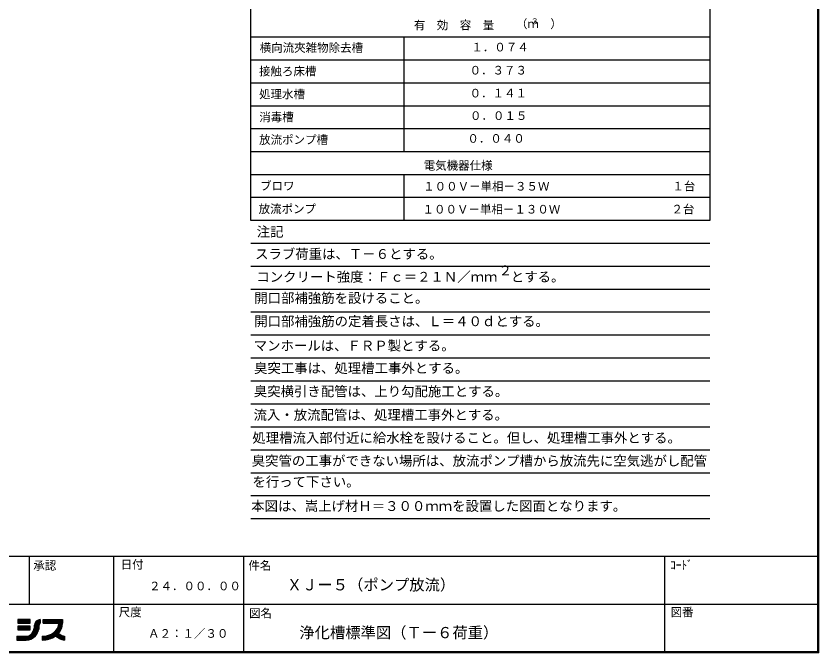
# Model space of a CAD drawing. Units: millimetres, scale not verified. Extents: x -9523 to 7796, y -6970 to 5108.
# Drawn here: x 1502 to 7796, y -6477 to -1484 of the extents above; entities that cross this region are included whole.
import ezdxf
from ezdxf.enums import TextEntityAlignment as Align

# ---------------------------------------------------------------- set-up
doc = ezdxf.new("R2010")
doc.units = ezdxf.units.MM
doc.header["$LTSCALE"] = 30
doc.layers.add('0-1_KIKI', color=3, linetype='Continuous', lineweight=25)
doc.layers.add('0-8_FUTA', color=7, linetype='Continuous', lineweight=25)
doc.styles.add('MS Gothic', font='')
doc.styles.get('MS Gothic').set_extended_font_data('MS Gothic')

msp = doc.modelspace()

# ---------------------------------------------------------------- linework, layer by layer
at = {"layer": '0-1_KIKI'}
for p, q in [((6941.4, 873.73), (6941.4, -3086.27)), ((3341.39, -1646.27), (6941.39, -1646.27)), ((4541.39, -1646.27), (4541.39, -2546.27)), ((3341.39, -1826.27), (6941.39, -1826.27)), ((3341.39, -2006.27), (6941.39, -2006.27)), ((3341.39, -2186.27), (6941.39, -2186.27)), ((3341.39, -2366.27), (6941.39, -2366.27)), ((3341.38, -2546.27), (6941.38, -2546.27)), ((3341.4, -2726.27), (6941.4, -2726.27)), ((4541.4, -2726.27), (4541.4, -3086.27)), ((6941.4, -2906.27), (3341.4, -2906.27)), ((6941.4, -3266.27), (3341.4, -3266.27)), ((6941.4, -3446.27), (3341.4, -3446.27)), ((6941.4, -3626.27), (3341.4, -3626.27)), ((6941.4, -3806.28), (3341.4, -3806.28)), ((6941.4, -3986.28), (3341.4, -3986.28)), ((6941.4, -4166.28), (3341.4, -4166.28)), ((6941.4, -4346.28), (3341.4, -4346.28)), ((6941.4, -4526.28), (3341.4, -4526.28)), ((6941.4, -4706.28), (3341.4, -4706.28)), ((6941.4, -4886.28), (3341.4, -4886.28)), ((6941.4, -5066.28), (3341.4, -5066.28)), ((6941.4, -5246.29), (3341.4, -5246.29)), ((6941.4, -5426.29), (3341.4, -5426.29))]:
    msp.add_line(p, q, dxfattribs=at)
msp.add_lwpolyline([(6941.4, -3086.27), (3341.4, -3086.27), (3341.4, 873.73)], dxfattribs=at)
at = {"layer": '0-8_FUTA'}
for p, q in [((7787.45, -6468.51), (7787.45, 5099.5)), ((7788.05, -6469.11), (7788.05, 5100.1)), ((7788.65, -6469.71), (7788.65, 5100.7)), ((7789.25, -6470.31), (7789.25, 5101.3)), ((7789.85, -6470.91), (7789.85, 5101.9)), ((7790.45, -6471.51), (7790.45, 5102.5)), ((7791.05, -6472.11), (7791.05, 5103.1)), ((7791.65, -6472.71), (7791.65, 5103.7)), ((7792.25, -6473.31), (7792.25, 5104.3)), ((7792.85, -6473.91), (7792.85, 5104.9)), ((7793.45, -6474.51), (7793.45, 5105.5)), ((7794.05, -6475.11), (7794.05, 5106.1)), ((7794.65, -6475.71), (7794.65, 5106.7)), ((7795.25, -6476.31), (7795.25, 5107.3)), ((7795.85, -6476.91), (7795.85, 5107.9)), ((-8382.55, -5718.51), (7787.45, -5718.51)), ((1607.44, -6093.51), (1607.44, -5718.51)), ((2267.44, -6468.51), (2267.44, -5718.51)), ((3287.45, -6468.51), (3287.45, -5718.51)), ((6587.44, -6468.51), (6587.44, -5718.51)), ((-372.56, -6093.51), (7787.44, -6093.51)), ((1516.21, -6217.59), (1610.98, -6217.59)), ((1516.21, -6223.59), (1610.98, -6223.59)), ((1516.21, -6229.59), (1610.98, -6229.59)), ((1517.43, -6244.48), (1517.43, -6215.32)), ((1523.43, -6244.48), (1523.43, -6215.32)), ((1529.43, -6244.48), (1529.43, -6215.32)), ((1535.43, -6244.48), (1535.43, -6215.32)), ((1541.43, -6244.48), (1541.43, -6215.32)), ((1547.44, -6244.48), (1547.44, -6215.32)), ((1553.44, -6244.48), (1553.44, -6215.32)), ((1559.44, -6244.48), (1559.44, -6215.32)), ((1565.44, -6244.48), (1565.44, -6215.32)), ((1571.44, -6244.48), (1571.44, -6215.32)), ((1577.44, -6244.48), (1577.44, -6215.32)), ((1583.44, -6244.48), (1583.44, -6215.32)), ((1589.44, -6244.48), (1589.44, -6215.32)), ((1595.44, -6244.48), (1595.44, -6215.32)), ((1601.44, -6244.48), (1601.44, -6215.32)), ((1607.44, -6244.48), (1607.44, -6215.32)), ((1658.85, -6229.59), (1691.17, -6229.59)), ((1661.45, -6226.97), (1661.45, -6332.02)), ((1665.58, -6223.59), (1691.17, -6223.59)), ((1667.45, -6222.31), (1667.45, -6322.53)), ((1673.45, -6219.07), (1673.45, -6310.43)), ((1677.28, -6217.59), (1691.17, -6217.59)), ((1679.45, -6216.92), (1679.45, -6293.05)), ((1685.45, -6215.7), (1685.45, -6250.02)), ((1691.17, -6215.32), (1691.17, -6244.48)), ((1713.04, -6215.32), (1713.04, -6244.48)), ((1713.04, -6217.59), (1866.13, -6217.59)), ((1713.04, -6223.59), (1866.13, -6223.59)), ((1713.04, -6229.59), (1866.13, -6229.59)), ((1715.42, -6244.48), (1715.42, -6215.32)), ((1721.43, -6244.48), (1721.43, -6215.32)), ((1727.42, -6244.48), (1727.42, -6215.32)), ((1733.42, -6244.48), (1733.42, -6215.32)), ((1739.43, -6244.48), (1739.43, -6215.32)), ((1745.43, -6244.48), (1745.43, -6215.32)), ((1751.43, -6244.48), (1751.43, -6215.32)), ((1757.43, -6244.48), (1757.43, -6215.32)), ((1763.43, -6244.48), (1763.43, -6215.32)), ((1769.43, -6244.48), (1769.43, -6215.32)), ((1775.43, -6244.48), (1775.43, -6215.32)), ((1781.43, -6244.48), (1781.43, -6215.32)), ((1787.43, -6244.48), (1787.43, -6215.32)), ((1793.43, -6244.48), (1793.43, -6215.32)), ((1799.43, -6244.48), (1799.43, -6215.32)), ((1805.43, -6244.48), (1805.43, -6215.32)), ((1811.43, -6244.48), (1811.43, -6215.32)), ((1817.43, -6244.48), (1817.43, -6215.32)), ((1823.43, -6244.48), (1823.43, -6215.32)), ((1829.44, -6244.48), (1829.44, -6215.32)), ((1835.44, -6244.48), (1835.44, -6215.32)), ((1841.44, -6314.43), (1841.44, -6215.32)), ((1847.44, -6305.96), (1847.44, -6215.32)), ((1853.44, -6295.64), (1853.44, -6215.32)), ((1859.44, -6281.98), (1859.44, -6215.32)), ((1516.21, -6235.59), (1610.98, -6235.59)), ((1516.21, -6241.59), (1610.98, -6241.59)), ((1516.21, -6271.59), (1610.98, -6271.59)), ((1516.21, -6277.59), (1610.98, -6277.59)), ((1516.21, -6283.59), (1610.98, -6283.59)), ((1516.21, -6289.59), (1610.98, -6289.59)), ((1517.43, -6295.51), (1517.43, -6266.35)), ((1523.43, -6295.51), (1523.43, -6266.35)), ((1529.43, -6295.51), (1529.43, -6266.35)), ((1535.43, -6295.51), (1535.43, -6266.35)), ((1541.43, -6295.51), (1541.43, -6266.35)), ((1547.44, -6295.51), (1547.44, -6266.35)), ((1553.44, -6295.51), (1553.44, -6266.35)), ((1559.44, -6295.51), (1559.44, -6266.35)), ((1565.44, -6295.51), (1565.44, -6266.35)), ((1571.44, -6295.51), (1571.44, -6266.35)), ((1577.44, -6295.51), (1577.44, -6266.35)), ((1583.44, -6295.51), (1583.44, -6266.35)), ((1589.44, -6295.51), (1589.44, -6266.35)), ((1595.44, -6295.51), (1595.44, -6266.35)), ((1601.44, -6295.51), (1601.44, -6266.35)), ((1607.44, -6295.51), (1607.44, -6266.35)), ((1643.45, -6289.08), (1643.45, -6352.04)), ((1644.8, -6283.59), (1681.6, -6283.59)), ((1645.03, -6289.59), (1680.32, -6289.59)), ((1645.94, -6277.59), (1682.58, -6277.59)), ((1646.75, -6271.59), (1683.29, -6271.59)), ((1647.25, -6265.59), (1683.72, -6265.59)), ((1647.43, -6259.59), (1683.88, -6259.59)), ((1647.77, -6253.59), (1684.41, -6253.59)), ((1648.96, -6247.59), (1686.68, -6247.59)), ((1649.44, -6245.94), (1649.44, -6346.42)), ((1651.07, -6241.59), (1691.17, -6241.59)), ((1654.26, -6235.59), (1691.17, -6235.59)), ((1655.45, -6234.45), (1655.45, -6339.84)), ((1713.04, -6235.59), (1866.13, -6235.59)), ((1713.04, -6241.59), (1866.09, -6241.59)), ((1713.04, -6244.48), (1836.97, -6244.48)), ((1823.43, -6352.41), (1823.43, -6289.62)), ((1823.46, -6289.59), (1856.35, -6289.59)), ((1826.95, -6283.59), (1858.84, -6283.59)), ((1829.44, -6356.06), (1829.44, -6278.56)), ((1829.87, -6277.59), (1860.94, -6277.59)), ((1832.26, -6271.59), (1862.67, -6271.59)), ((1834.13, -6265.59), (1864.04, -6265.59)), ((1835.44, -6359.37), (1835.44, -6260.03)), ((1835.52, -6259.59), (1865.06, -6259.59)), ((1836.45, -6253.59), (1865.74, -6253.59)), ((1836.91, -6247.59), (1866.08, -6247.59)), ((1508.92, -6346.54), (1508.92, -6375.7)), ((1508.92, -6346.54), (1581.82, -6346.54)), ((1508.92, -6349.59), (1646.18, -6349.59)), ((1508.92, -6355.59), (1639.12, -6355.59)), ((1511.43, -6346.54), (1511.43, -6375.7)), ((1517.43, -6346.54), (1517.43, -6375.7)), ((1523.43, -6346.54), (1523.43, -6375.7)), ((1529.43, -6346.54), (1529.43, -6375.7)), ((1535.43, -6346.54), (1535.43, -6375.7)), ((1541.43, -6346.54), (1541.43, -6375.7)), ((1547.44, -6346.54), (1547.44, -6375.7)), ((1553.44, -6346.54), (1553.44, -6375.7)), ((1559.44, -6346.54), (1559.44, -6375.7)), ((1565.44, -6346.54), (1565.44, -6375.7)), ((1571.44, -6346.54), (1571.44, -6375.7)), ((1577.44, -6346.54), (1577.44, -6375.7)), ((1583.44, -6346.54), (1583.44, -6375.7)), ((1589.44, -6346.54), (1589.44, -6375.7)), ((1595.44, -6344.64), (1595.44, -6374.66)), ((1598.73, -6343.59), (1652.15, -6343.59)), ((1601.44, -6342.54), (1601.44, -6373.53)), ((1607.44, -6339.6), (1607.44, -6371.97)), ((1610.74, -6337.59), (1657.29, -6337.59)), ((1613.44, -6335.71), (1613.44, -6369.96)), ((1618.51, -6331.59), (1661.75, -6331.59)), ((1619.44, -6330.73), (1619.44, -6367.49)), ((1624.43, -6325.59), (1665.65, -6325.59)), ((1625.44, -6324.4), (1625.44, -6364.51)), ((1629.19, -6319.59), (1669.06, -6319.59)), ((1631.44, -6316.29), (1631.44, -6360.99)), ((1633.13, -6313.59), (1672.04, -6313.59)), ((1636.1, -6307.59), (1675.02, -6307.59)), ((1637.44, -6305.45), (1637.44, -6356.86)), ((1639.08, -6301.59), (1676.85, -6301.59)), ((1642.06, -6295.59), (1678.75, -6295.59)), ((1705.75, -6346.53), (1705.75, -6375.69)), ((1705.75, -6349.59), (1801.75, -6349.59)), ((1705.75, -6355.59), (1791.06, -6355.59)), ((1709.42, -6375.66), (1709.42, -6346.49)), ((1715.42, -6375.45), (1715.42, -6346.26)), ((1721.43, -6375.06), (1721.43, -6345.8)), ((1727.42, -6374.49), (1727.42, -6345.13)), ((1733.42, -6373.72), (1733.42, -6344.24)), ((1737.06, -6343.59), (1873, -6343.59)), ((1739.43, -6372.76), (1739.43, -6343.11)), ((1745.43, -6371.61), (1745.43, -6341.76)), ((1751.43, -6370.26), (1751.43, -6340.15)), ((1757.43, -6368.69), (1757.43, -6338.29)), ((1759.48, -6337.59), (1857.05, -6337.59)), ((1763.43, -6366.91), (1763.43, -6336.15)), ((1769.43, -6364.9), (1769.43, -6333.71)), ((1774.12, -6331.59), (1845.08, -6331.59)), ((1775.43, -6362.66), (1775.43, -6330.96)), ((1781.43, -6360.16), (1781.43, -6327.85)), ((1785.39, -6325.59), (1835.41, -6325.59)), ((1787.43, -6357.4), (1787.43, -6324.35)), ((1793.43, -6354.34), (1793.43, -6320.41)), ((1794.59, -6319.59), (1837.26, -6319.59)), ((1799.43, -6350.98), (1799.43, -6315.94)), ((1802.31, -6313.59), (1842.08, -6313.59)), ((1805.43, -6347.27), (1805.43, -6310.85)), ((1808.88, -6307.59), (1846.36, -6307.59)), ((1811.43, -6343.95), (1811.43, -6304.97)), ((1814.5, -6301.59), (1850.14, -6301.59)), ((1817.43, -6348.39), (1817.43, -6298.05)), ((1819.15, -6349.59), (1880.71, -6349.59)), ((1819.33, -6295.59), (1853.46, -6295.59)), ((1828.62, -6355.59), (1880.71, -6355.59)), ((1841.44, -6362.37), (1841.44, -6329.46)), ((1853.44, -6367.59), (1853.44, -6335.93)), ((1859.44, -6367.59), (1859.44, -6338.62)), ((1865.44, -6367.59), (1865.44, -6341)), ((1871.44, -6367.59), (1871.44, -6343.09)), ((1877.44, -6367.59), (1877.44, -6344.9)), ((1880.71, -6345.78), (1880.71, -6375.7)), ((1508.92, -6361.59), (1630.49, -6361.59)), ((1508.92, -6367.59), (1619.23, -6367.59)), ((1508.92, -6373.59), (1601.17, -6373.59)), ((1508.92, -6375.7), (1581.82, -6375.7)), ((1705.75, -6361.59), (1778.09, -6361.59)), ((1705.75, -6367.59), (1761.24, -6367.59)), ((1705.75, -6373.59), (1734.36, -6373.59)), ((1839.82, -6361.59), (1880.71, -6361.59)), ((1853.59, -6367.59), (1880.71, -6367.59)), ((1872, -6373.59), (1880.71, -6373.59)), ((7795.85, -6476.91), (-8390.95, -6476.91)), ((7795.25, -6476.31), (-8390.35, -6476.31)), ((7794.65, -6475.71), (-8389.75, -6475.71)), ((7794.05, -6475.11), (-8389.15, -6475.11)), ((7793.45, -6474.51), (-8388.55, -6474.51)), ((7792.85, -6473.91), (-8387.95, -6473.91)), ((7792.25, -6473.31), (-8387.35, -6473.31)), ((7791.65, -6472.71), (-8386.75, -6472.71)), ((7791.05, -6472.11), (-8386.15, -6472.11)), ((7790.45, -6471.51), (-8385.55, -6471.51)), ((7789.85, -6470.91), (-8384.95, -6470.91)), ((7789.25, -6470.31), (-8384.35, -6470.31)), ((7788.65, -6469.71), (-8383.75, -6469.71)), ((7788.05, -6469.11), (-8383.15, -6469.11)), ((-8382.55, -6468.51), (7787.45, -6468.51))]:
    msp.add_line(p, q, dxfattribs=at)
for points in [[(1516.21, -6215.32), (1516.21, -6244.48), (1610.98, -6244.48), (1610.98, -6215.32)], [(1516.21, -6266.35), (1516.21, -6295.51), (1610.98, -6295.51), (1610.98, -6266.35)]]:
    msp.add_lwpolyline(points, close=True, dxfattribs=at)
msp.add_lwpolyline([(1713.04, -6215.32), (1866.13, -6215.32), (1866.13, -6244.48)], dxfattribs=at)
msp.add_arc((1691.17, -6259.06), 43.74, 90, 180, dxfattribs=at)
for centre, major_axis, ratio, start_param, end_param in [((1581.82, -6259.06), (0, 87.48), 0.75, 3.1415927, 4.712389), ((1581.82, -6259.06), (0, 116.64), 0.875, 3.1415927, 4.712389), ((1691.17, -6259.06), (0, 14.58), 0.5, 6.2831853, 7.8539816), ((1705.75, -6244.48), (131.22, 0), 0.7777, 4.712389, 6.2831853), ((1705.75, -6244.48), (160.38, 0), 0.8181, 5.6313905, 6.2831853), ((1705.75, -6244.48), (160.38, 0), 0.8181, 4.712389, 5.4275455), ((1922.02, -6248.92), (-160.38, 0), 0.8181, 0.8054432, 1.3102396), ((1922.02, -6248.92), (-131.22, 0), 0.7777, 0.827744, 1.2504796)]:
    msp.add_ellipse(centre, major_axis=major_axis, ratio=ratio, start_param=start_param, end_param=end_param, dxfattribs=at)

# ---------------------------------------------------------------- texts
at = {"layer": '0-1_KIKI', "color": 4, "style": 'MS Gothic'}
for s, height, p in [('（ｍ\u3000）', 65.98, (5420.22, -1597.72)), ('３', 43.99, (5537.72, -1560.21)), ('有\u3000効\u3000容\u3000量', 65.98, (4620.06, -1607.84)), ('横向流夾雑物除去槽', 65.98, (3411.74, -1784.88)), ('１．０７４', 65.98, (5070.88, -1780.83)), ('接触ろ床槽', 65.98, (3406.26, -1969.54)), ('０．３７３', 65.98, (5057.31, -1961.91)), ('処理水槽', 65.98, (3406.77, -2149.19)), ('０．１４１', 65.98, (5057.31, -2141.56)), ('消毒槽', 65.98, (3408.16, -2329.19)), ('０．０１５', 65.98, (5060.08, -2317.85)), ('放流ポンプ槽', 65.98, (3407.07, -2506.09)), ('\u3000０．０４０', 65.98, (4949.95, -2496.68)), ('電気機器仕様', 65.98, (4697.76, -2708.02)), ('ブロワ', 65.98, (3414.57, -2868.01)), ('１００Ｖ－単相－３５Ｗ', 65.98, (4693.25, -2871.84)), ('１台', 65.98, (6646.55, -2870.79)), ('放流ポンプ', 65.98, (3403.3, -3048.73)), ('１００Ｖ－単相－１３０Ｗ', 65.98, (4688.37, -3051.84)), ('２台', 65.98, (6639.93, -3050.79)), ('注記', 76.98, (3388.01, -3235.98)), ('スラブ荷重は、Ｔ－６とする。', 76.98, (3375.69, -3410.36)), ('２', 76.98, (5285.03, -3539.65)), ('コンクリート強度：Ｆｃ＝２１Ｎ／ｍｍ\u3000とする。', 76.98, (3385.39, -3589.71)), ('開口部補強筋を設けること。', 76.98, (3369, -3756)), ('開口部補強筋の定着長さは、Ｌ＝４０ｄとする。', 76.98, (3369, -3938.04)), ('マンホールは、ＦＲＰ製とする。', 76.98, (3364.94, -4129.09)), ('臭突工事は、処理槽工事外とする。', 76.98, (3367.51, -4305.51)), ('臭突横引き配管は、上り勾配施工とする。', 76.98, (3365.41, -4487.33)), ('流入・放流配管は、処理槽工事外とする。', 76.98, (3363.38, -4671.92)), ('処理槽流入部付近に給水栓を設けること。但し、処理槽工事外とする。', 76.98, (3353.87, -4851.93)), ('臭突管の工事ができない場所は、放流ポンプ槽から放流先に空気逃がし配管', 76.98, (3349.02, -5032.2)), ('を行って下さい。', 76.98, (3354.86, -5196.98)), ('本図は、嵩上げ材Ｈ＝３００ｍｍを設置した図面となります。', 76.98, (3345.12, -5386.71))]:
    msp.add_text(s, height=height, dxfattribs=at).set_placement(p, align=Align.BOTTOM_LEFT)
at = {"layer": '0-8_FUTA', "style": 'MS Gothic'}
for s, height, p in [('承認', 65.98, (1636.84, -5844.86)), ('日付', 65.98, (2321.65, -5836.37)), ('件名', 65.98, (3323.1, -5844.86)), ('ｺｰﾄﾞ', 65.98, (6628.21, -5840.8)), ('ＸＪー５（ポンプ放流）', 87.98, (3624.26, -6012.73)), ('２４．００．００', 65.98, (2544.37, -6005.47)), ('尺度', 65.98, (2306.59, -6210.02)), ('図名', 65.98, (3327.97, -6219.16)), ('図番', 65.98, (6633.18, -6210.15)), ('Ａ２：１／３０', 65.98, (2536.37, -6377.74)), ('浄化槽標準図（Ｔー６荷重）', 87.98, (3722.2, -6387.73))]:
    msp.add_text(s, height=height, dxfattribs=at).set_placement(p, align=Align.BOTTOM_LEFT)

doc.saveas('drawing.dxf')
